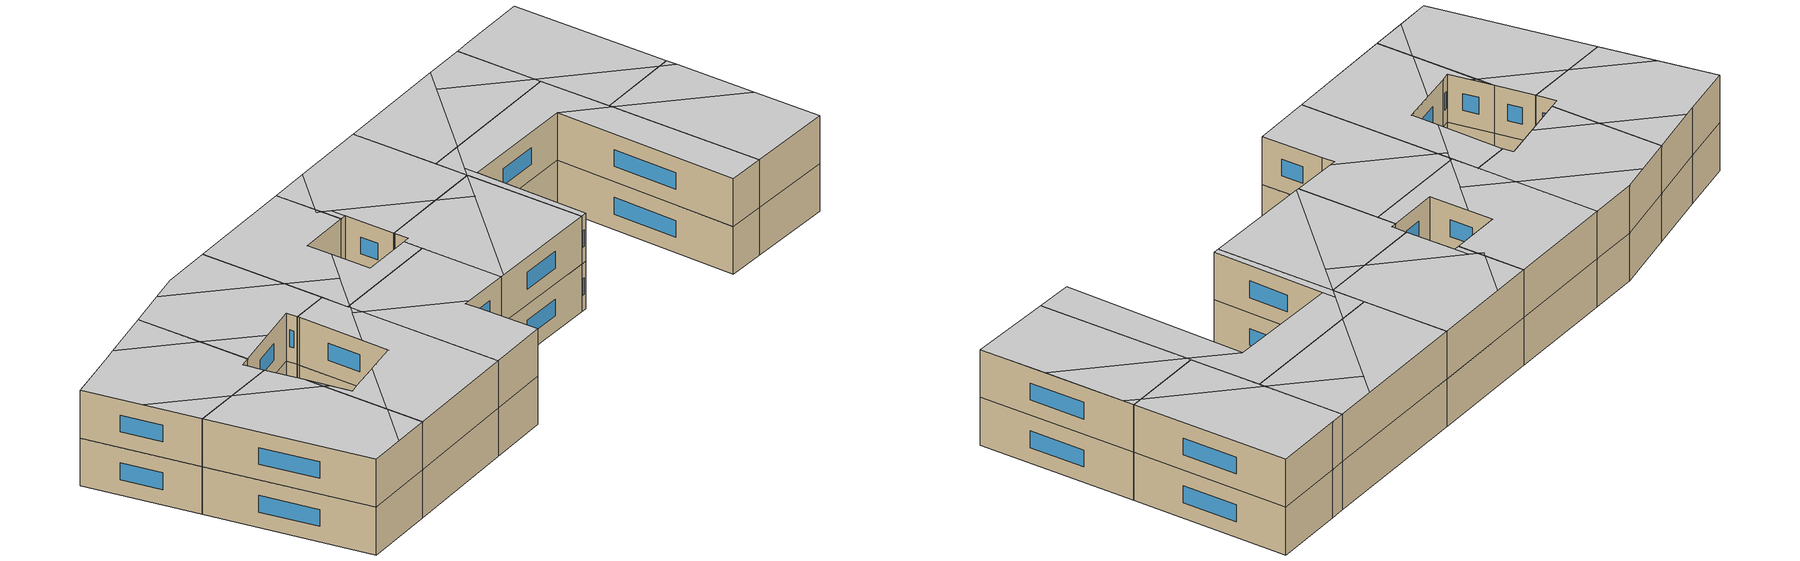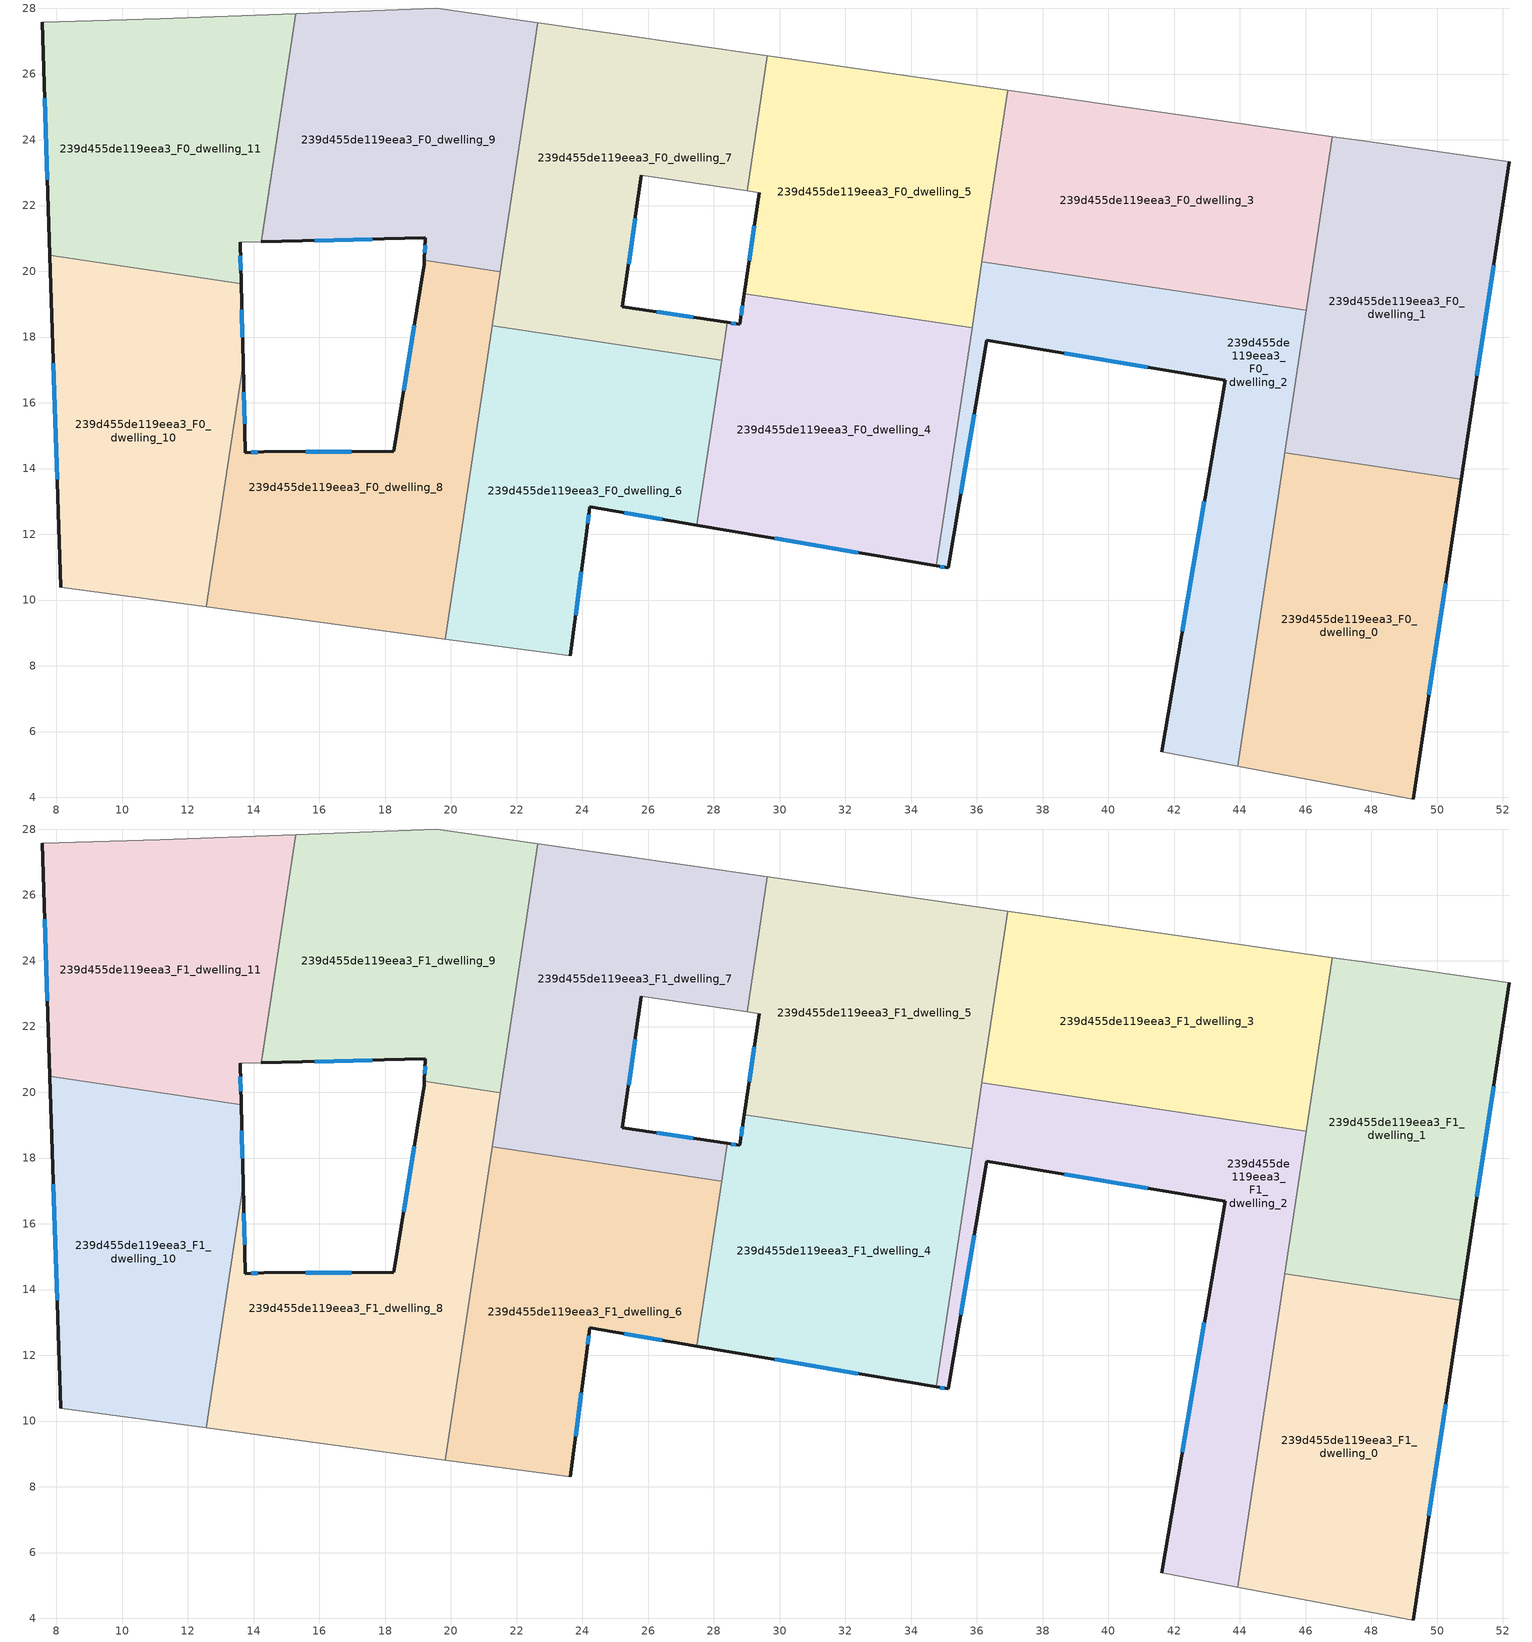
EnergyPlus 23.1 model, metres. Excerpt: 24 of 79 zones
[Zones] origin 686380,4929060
239d455de119eea3_F0_dwelling_0
 floor ground (EU_floor_Construction): 50.74,13.68 49.28,3.95 43.94,4.95 45.37,14.49 z0
 wall outside (EU_wall_Construction): 49.28,3.95 50.74,13.68 z0:3
 wall to 239d455de119eea3_F0_dwelling_1 (EU_wall_Construction): 50.74,13.68 45.37,14.49 z0:3
 wall adiabatic (EU_wall_Construction): 43.94,4.95 49.28,3.95 z0:3
 wall to 239d455de119eea3_F0_dwelling_2 (EU_wall_Construction): 45.37,14.49 43.94,4.95 z0:3
 window (EU_Window_Construction): 49.75,7.11 50.26,10.51 z0.98:2.02
239d455de119eea3_F0_dwelling_1
 floor ground (EU_floor_Construction): 52.19,23.33 50.74,13.68 45.37,14.49 46.81,24.1 47.74,23.97 z0
 wall outside (EU_wall_Construction): 50.74,13.68 52.19,23.33 z0:3
 wall adiabatic (EU_wall_Construction): 52.19,23.33 47.74,23.97 46.81,24.1 z0:3
 wall to 239d455de119eea3_F0_dwelling_3 (EU_wall_Construction): 46.81,24.1 46.02,18.82 z0:3
 wall to 239d455de119eea3_F0_dwelling_2 (EU_wall_Construction): 46.02,18.82 45.37,14.49 z0:3
 window (EU_Window_Construction): 51.21,16.82 51.72,20.19 z0.98:2.02
239d455de119eea3_F0_dwelling_10
 floor ground (EU_floor_Construction): 13.62,19.62 13.68,17.2 12.57,9.79 8.13,10.39 7.81,20.49 z0
 wall outside (EU_wall_Construction): 7.81,20.49 8.13,10.39 / 13.68,17.2 13.62,19.62 z0:3
 wall to 239d455de119eea3_F0_dwelling_8 (EU_wall_Construction): 12.57,9.79 13.68,17.2 z0:3
 wall adiabatic (EU_wall_Construction): 8.13,10.39 12.57,9.79 z0:3
 wall to 239d455de119eea3_F0_dwelling_11 (EU_wall_Construction): 13.62,19.62 7.81,20.49 z0:3
 window (EU_Window_Construction): 7.91,17.21 8.02,13.67 / 13.66,17.99 13.64,18.83 z0.98:2.02
239d455de119eea3_F0_dwelling_11
 floor ground (EU_floor_Construction): 15.28,27.84 14.23,20.89 13.59,20.88 13.62,19.62 7.81,20.49 7.58,27.57 11.16,27.68 z0
 wall outside (EU_wall_Construction): 13.62,19.62 13.59,20.88 / 7.58,27.57 7.81,20.49 z0:3
 wall adiabatic (EU_wall_Construction): 13.59,20.88 14.23,20.89 15.28,27.84 11.16,27.68 7.58,27.57 z0:3
 window (EU_Window_Construction): 13.61,20.03 13.6,20.47 / 7.65,25.27 7.73,22.79 z0.98:2.02
239d455de119eea3_F0_dwelling_2
 floor ground (EU_floor_Construction): 46.02,18.82 43.94,4.95 41.63,5.38 43.55,16.68 36.3,17.91 35.13,10.98 34.77,11.04 36.16,20.3 z0
 wall outside (EU_wall_Construction): 34.77,11.04 35.13,10.98 36.3,17.91 43.55,16.68 41.63,5.38 z0:3
 wall adiabatic (EU_wall_Construction): 41.63,5.38 43.94,4.95 z0:3
 wall to 239d455de119eea3_F0_dwelling_3 (EU_wall_Construction): 46.02,18.82 36.16,20.3 z0:3
 wall to 239d455de119eea3_F0_dwelling_4 (EU_wall_Construction): 35.85,18.28 35.84,18.18 34.77,11.04 z0:3
 wall to 239d455de119eea3_F0_dwelling_5 (EU_wall_Construction): 36.16,20.3 35.85,18.28 z0:3
 window (EU_Window_Construction): 42.92,13 42.25,9.05 / 38.66,17.51 41.19,17.08 / 35.51,13.23 35.92,15.66 / 34.88,11.02 35.01,11 z0.98:2.02
239d455de119eea3_F0_dwelling_3
 floor ground (EU_floor_Construction): 46.81,24.1 46.02,18.82 36.16,20.3 36.94,25.51 z0
 wall adiabatic (EU_wall_Construction): 46.81,24.1 36.94,25.51 z0:3
 wall to 239d455de119eea3_F0_dwelling_5 (EU_wall_Construction): 36.94,25.51 36.16,20.3 z0:3
239d455de119eea3_F0_dwelling_4
 floor ground (EU_floor_Construction): 35.85,18.28 35.84,18.18 34.77,11.04 27.49,12.28 28.41,18.45 28.79,18.39 28.91,19.22 28.93,19.32 z0
 wall outside (EU_wall_Construction): 27.49,12.28 34.77,11.04 / 28.93,19.32 28.91,19.22 28.79,18.39 28.41,18.45 z0:3
 wall to 239d455de119eea3_F0_dwelling_5 (EU_wall_Construction): 35.85,18.28 28.93,19.32 z0:3
 wall to 239d455de119eea3_F0_dwelling_6 (EU_wall_Construction): 28.24,17.29 27.49,12.28 z0:3
 wall to 239d455de119eea3_F0_dwelling_7 (EU_wall_Construction): 28.41,18.45 28.24,17.29 z0:3
 window (EU_Window_Construction): 29.85,11.88 32.4,11.44 / 28.67,18.41 28.53,18.43 / 28.87,18.95 28.83,18.66 z0.98:2.02
239d455de119eea3_F0_dwelling_5
 floor ground (EU_floor_Construction): 36.94,25.51 35.85,18.28 28.93,19.32 29.38,22.39 29.01,22.44 29.63,26.56 z0
 wall outside (EU_wall_Construction): 29.38,22.39 28.93,19.32 z0:3
 wall adiabatic (EU_wall_Construction): 29.01,22.44 29.38,22.39 / 36.94,25.51 29.63,26.56 z0:3
 wall to 239d455de119eea3_F0_dwelling_7 (EU_wall_Construction): 29.63,26.56 29.01,22.44 z0:3
 window (EU_Window_Construction): 29.23,21.39 29.07,20.32 z0.98:2.02
239d455de119eea3_F0_dwelling_6
 floor ground (EU_floor_Construction): 28.24,17.29 27.49,12.28 24.22,12.84 24.14,12.09 23.63,8.3 19.83,8.81 21.26,18.34 z0
 wall outside (EU_wall_Construction): 23.63,8.3 24.14,12.09 24.22,12.84 27.49,12.28 z0:3
 wall to 239d455de119eea3_F0_dwelling_7 (EU_wall_Construction): 28.24,17.29 21.26,18.34 z0:3
 wall adiabatic (EU_wall_Construction): 19.83,8.81 23.63,8.3 z0:3
 wall to 239d455de119eea3_F0_dwelling_8 (EU_wall_Construction): 21.26,18.34 19.83,8.81 z0:3
 window (EU_Window_Construction): 25.28,12.66 26.42,12.46 / 24.17,12.33 24.19,12.6 / 23.79,9.53 23.97,10.86 z0.98:2.02
239d455de119eea3_F0_dwelling_7
 floor ground (EU_floor_Construction): 29.63,26.56 29.01,22.44 25.8,22.92 25.22,18.92 28.41,18.45 28.24,17.29 21.26,18.34 22.65,27.57 z0
 wall outside (EU_wall_Construction): 28.41,18.45 25.22,18.92 25.8,22.92 z0:3
 wall adiabatic (EU_wall_Construction): 25.8,22.92 29.01,22.44 / 29.63,26.56 22.65,27.57 z0:3
 wall to 239d455de119eea3_F0_dwelling_9 (EU_wall_Construction): 22.65,27.57 21.51,19.99 z0:3
 wall to 239d455de119eea3_F0_dwelling_8 (EU_wall_Construction): 21.51,19.99 21.26,18.34 z0:3
 window (EU_Window_Construction): 25.41,20.22 25.61,21.62 / 27.37,18.6 26.26,18.76 z0.98:2.02
239d455de119eea3_F0_dwelling_8
 floor ground (EU_floor_Construction): 21.51,19.99 19.83,8.81 12.57,9.79 13.68,17.2 13.75,14.48 14.31,14.51 18.26,14.52 19.19,20.21 19.19,20.34 z0
 wall outside (EU_wall_Construction): 19.19,20.34 19.19,20.21 18.26,14.52 14.31,14.51 13.75,14.48 13.68,17.2 z0:3
 wall to 239d455de119eea3_F0_dwelling_9 (EU_wall_Construction): 21.51,19.99 19.19,20.34 z0:3
 wall adiabatic (EU_wall_Construction): 12.57,9.79 19.83,8.81 z0:3
 window (EU_Window_Construction): 16.97,14.52 15.59,14.51 / 18.89,18.36 18.56,16.37 / 13.73,15.37 13.7,16.32 / 14.13,14.5 13.93,14.49 z0.98:2.02
239d455de119eea3_F0_dwelling_9
 floor ground (EU_floor_Construction): 22.65,27.57 21.51,19.99 19.19,20.34 19.23,21.02 14.23,20.89 14.26,21.08 15.28,27.84 19.57,28.01 z0
 wall outside (EU_wall_Construction): 14.23,20.89 19.23,21.02 19.19,20.34 z0:3
 wall adiabatic (EU_wall_Construction): 22.65,27.57 19.57,28.01 15.28,27.84 14.26,21.08 14.23,20.89 z0:3
 window (EU_Window_Construction): 19.22,20.8 19.21,20.56 / 15.86,20.94 17.6,20.98 z0.98:2.02
239d455de119eea3_F1_dwelling_0
 floor to 239d455de119eea3_F0_dwelling_0 (EU_floor_Construction): 50.74,13.68 49.28,3.95 43.94,4.95 45.37,14.49 z3
 wall outside (EU_wall_Construction): 49.28,3.95 50.74,13.68 z3:6
 wall to 239d455de119eea3_F1_dwelling_1 (EU_wall_Construction): 50.74,13.68 45.37,14.49 z3:6
 wall adiabatic (EU_wall_Construction): 43.94,4.95 49.28,3.95 z3:6
 wall to 239d455de119eea3_F1_dwelling_2 (EU_wall_Construction): 45.37,14.49 43.94,4.95 z3:6
 window (EU_Window_Construction): 49.75,7.11 50.26,10.51 z3.98:5.02
 ceiling to 239d455de119eea3_F2_dwelling_1 (EU_floor_Construction): 49.28,3.95 49.9,8.08 45.33,14.26 43.94,4.95 z6
 ceiling to 239d455de119eea3_F2_dwelling_2 (EU_floor_Construction): 49.9,8.08 50.64,13.01 50.07,13.78 45.37,14.49 45.33,14.26 z6
 ceiling to 239d455de119eea3_F2_dwelling_3 (EU_floor_Construction): 50.64,13.01 50.74,13.68 50.07,13.78 z6
239d455de119eea3_F1_dwelling_1
 floor to 239d455de119eea3_F0_dwelling_1 (EU_floor_Construction): 52.19,23.33 50.74,13.68 45.37,14.49 46.81,24.1 47.74,23.97 z3
 wall outside (EU_wall_Construction): 50.74,13.68 52.19,23.33 z3:6
 wall adiabatic (EU_wall_Construction): 52.19,23.33 47.74,23.97 46.81,24.1 z3:6
 wall to 239d455de119eea3_F1_dwelling_3 (EU_wall_Construction): 46.81,24.1 46.02,18.82 z3:6
 wall to 239d455de119eea3_F1_dwelling_2 (EU_wall_Construction): 46.02,18.82 45.37,14.49 z3:6
 window (EU_Window_Construction): 51.21,16.82 51.72,20.19 z3.98:5.02
 ceiling to 239d455de119eea3_F2_dwelling_3 (EU_floor_Construction): 50.74,13.68 52.19,23.33 47.74,23.97 46.81,24.1 46.07,19.19 50.07,13.78 z6
 ceiling to 239d455de119eea3_F2_dwelling_2 (EU_floor_Construction): 50.07,13.78 46.07,19.19 45.37,14.49 z6
239d455de119eea3_F1_dwelling_10
 floor to 239d455de119eea3_F0_dwelling_10 (EU_floor_Construction): 13.62,19.62 13.68,17.2 12.57,9.79 8.13,10.39 7.81,20.49 z3
 wall outside (EU_wall_Construction): 7.81,20.49 8.13,10.39 / 13.68,17.2 13.62,19.62 z3:6
 wall to 239d455de119eea3_F1_dwelling_8 (EU_wall_Construction): 12.57,9.79 13.68,17.2 z3:6
 wall adiabatic (EU_wall_Construction): 8.13,10.39 12.57,9.79 z3:6
 wall to 239d455de119eea3_F1_dwelling_11 (EU_wall_Construction): 13.62,19.62 7.81,20.49 z3:6
 window (EU_Window_Construction): 7.91,17.21 8.02,13.67 / 13.66,17.99 13.64,18.83 z3.98:5.02
 ceiling to 239d455de119eea3_F2_dwelling_7 (EU_floor_Construction): 12.91,12.04 13.51,16.08 10.56,20.08 7.81,20.49 8.13,10.39 10.28,10.1 z6
 ceiling to 239d455de119eea3_F2_dwelling_8 (EU_floor_Construction): 13.51,16.08 13.68,17.2 13.62,19.62 10.56,20.08 z6
 ceiling to 239d455de119eea3_F2_dwelling_4 (EU_floor_Construction): 12.57,9.79 12.91,12.04 10.28,10.1 z6
239d455de119eea3_F1_dwelling_11
 floor to 239d455de119eea3_F0_dwelling_11 (EU_floor_Construction): 15.28,27.84 14.23,20.89 13.59,20.88 13.62,19.62 7.81,20.49 7.58,27.57 11.16,27.68 z3
 wall outside (EU_wall_Construction): 13.62,19.62 13.59,20.88 / 7.58,27.57 7.81,20.49 z3:6
 wall adiabatic (EU_wall_Construction): 13.59,20.88 14.23,20.89 15.28,27.84 11.16,27.68 7.58,27.57 z3:6
 window (EU_Window_Construction): 13.61,20.03 13.6,20.47 / 7.65,25.27 7.73,22.79 z3.98:5.02
 ceiling to 239d455de119eea3_F2_dwelling_8 (EU_floor_Construction): 13.62,19.62 13.59,20.88 14.24,20.9 14.69,23.9 11.87,27.71 11.16,27.68 7.58,27.57 7.7,23.95 10.56,20.08 z6
 ceiling to 239d455de119eea3_F2_dwelling_7 (EU_floor_Construction): 10.56,20.08 7.7,23.95 7.81,20.49 z6
 ceiling to 239d455de119eea3_F2_dwelling_9 (EU_floor_Construction): 14.69,23.9 15.28,27.84 11.87,27.71 z6
239d455de119eea3_F1_dwelling_2
 floor to 239d455de119eea3_F0_dwelling_2 (EU_floor_Construction): 46.02,18.82 43.94,4.95 41.63,5.38 43.55,16.68 36.3,17.91 35.13,10.98 34.77,11.04 36.16,20.3 z3
 wall outside (EU_wall_Construction): 34.77,11.04 35.13,10.98 36.3,17.91 43.55,16.68 41.63,5.38 z3:6
 wall adiabatic (EU_wall_Construction): 41.63,5.38 43.94,4.95 z3:6
 wall to 239d455de119eea3_F1_dwelling_3 (EU_wall_Construction): 46.02,18.82 36.16,20.3 z3:6
 wall to 239d455de119eea3_F1_dwelling_4 (EU_wall_Construction): 35.85,18.28 35.84,18.18 34.77,11.04 z3:6
 wall to 239d455de119eea3_F1_dwelling_5 (EU_wall_Construction): 36.16,20.3 35.85,18.28 z3:6
 window (EU_Window_Construction): 42.92,13 42.25,9.05 / 38.66,17.51 41.19,17.08 / 35.51,13.23 35.92,15.66 / 34.88,11.02 35.01,11 z3.98:5.02
 ceiling to 239d455de119eea3_F2_dwelling_2 (EU_floor_Construction): 45.33,14.26 46.02,18.82 38.17,20 36.44,18.71 36.3,17.91 43.55,16.68 z6
 ceiling to 239d455de119eea3_F2_dwelling_1 (EU_floor_Construction): 43.94,4.95 45.33,14.26 43.55,16.68 41.63,5.38 z6
 ceiling to 239d455de119eea3_F2_dwelling_0 (EU_floor_Construction): 35.13,10.98 36.43,18.71 35.85,18.28 34.77,11.04 z6
 ceiling to 239d455de119eea3_F2_dwelling_6 (EU_floor_Construction): 38.17,20 36.16,20.3 35.85,18.28 z6
239d455de119eea3_F1_dwelling_3
 floor to 239d455de119eea3_F0_dwelling_3 (EU_floor_Construction): 46.81,24.1 46.02,18.82 36.16,20.3 36.94,25.51 z3
 wall adiabatic (EU_wall_Construction): 46.81,24.1 36.94,25.51 z3:6
 wall to 239d455de119eea3_F1_dwelling_5 (EU_wall_Construction): 36.94,25.51 36.16,20.3 z3:6
 ceiling to 239d455de119eea3_F2_dwelling_6 (EU_floor_Construction): 44.22,24.47 36.94,25.51 36.16,20.3 38.17,20 z6
 ceiling to 239d455de119eea3_F2_dwelling_3 (EU_floor_Construction): 46.07,19.19 46.81,24.1 44.22,24.47 42.9,23.49 z6
 ceiling to 239d455de119eea3_F2_dwelling_2 (EU_floor_Construction): 46.02,18.82 46.07,19.19 42.9,23.49 38.17,20 z6
 roof outside (EU_roof_Construction): 46.81,24.1 37.76,25.4 44.22,24.47 z6
239d455de119eea3_F1_dwelling_4
 floor to 239d455de119eea3_F0_dwelling_4 (EU_floor_Construction): 35.85,18.28 35.84,18.18 34.77,11.04 27.49,12.28 28.41,18.45 28.79,18.39 28.91,19.22 28.93,19.32 z3
 wall outside (EU_wall_Construction): 27.49,12.28 34.77,11.04 / 28.93,19.32 28.91,19.22 28.79,18.39 28.41,18.45 z3:6
 wall to 239d455de119eea3_F1_dwelling_5 (EU_wall_Construction): 35.85,18.28 28.93,19.32 z3:6
 wall to 239d455de119eea3_F1_dwelling_6 (EU_wall_Construction): 28.24,17.29 27.49,12.28 z3:6
 wall to 239d455de119eea3_F1_dwelling_7 (EU_wall_Construction): 28.41,18.45 28.24,17.29 z3:6
 window (EU_Window_Construction): 29.85,11.88 32.4,11.44 / 28.67,18.41 28.53,18.43 / 28.87,18.95 28.83,18.66 z3.98:5.02
 ceiling to 239d455de119eea3_F2_dwelling_0 (EU_floor_Construction): 34.77,11.04 35.84,18.18 35.85,18.28 27.69,12.25 z6
 ceiling to 239d455de119eea3_F2_dwelling_5 (EU_floor_Construction): 34.13,17.01 32.85,18.73 28.93,19.32 28.79,18.39 28.41,18.44 27.49,12.28 27.69,12.25 z6
 ceiling adiabatic (EU_roof_Construction): 35.85,18.28 32.85,18.73 34.13,17.01 z6
239d455de119eea3_F1_dwelling_5
 floor to 239d455de119eea3_F0_dwelling_5 (EU_floor_Construction): 36.94,25.51 35.85,18.28 28.93,19.32 29.38,22.39 29.01,22.44 29.63,26.56 z3
 wall outside (EU_wall_Construction): 29.38,22.39 28.93,19.32 z3:6
 wall adiabatic (EU_wall_Construction): 29.01,22.44 29.38,22.39 / 36.94,25.51 29.63,26.56 z3:6
 wall to 239d455de119eea3_F1_dwelling_7 (EU_wall_Construction): 29.63,26.56 29.01,22.44 z3:6
 window (EU_Window_Construction): 29.23,21.39 29.07,20.32 z3.98:5.02
 ceiling to 239d455de119eea3_F2_dwelling_5 (EU_floor_Construction): 32.85,18.73 29.51,23.26 28.93,19.32 z6
 ceiling to 239d455de119eea3_F2_dwelling_10 (EU_floor_Construction): 29.38,22.39 29.51,23.26 29.2,23.68 29.01,22.44 z6; 32.09,26.21 29.63,26.56 29.27,24.13 z6
 ceiling adiabatic (EU_roof_Construction): 35.85,18.28 36.94,25.51 32.09,26.21 29.27,24.13 29.2,23.68 32.85,18.73 z6
239d455de119eea3_F1_dwelling_6
 floor to 239d455de119eea3_F0_dwelling_6 (EU_floor_Construction): 28.24,17.29 27.49,12.28 24.22,12.84 24.14,12.09 23.63,8.3 19.83,8.81 21.26,18.34 z3
 wall outside (EU_wall_Construction): 23.63,8.3 24.14,12.09 24.22,12.84 27.49,12.28 z3:6
 wall to 239d455de119eea3_F1_dwelling_7 (EU_wall_Construction): 28.24,17.29 21.26,18.34 z3:6
 wall adiabatic (EU_wall_Construction): 19.83,8.81 23.63,8.3 z3:6
 wall to 239d455de119eea3_F1_dwelling_8 (EU_wall_Construction): 21.26,18.34 19.83,8.81 z3:6
 window (EU_Window_Construction): 25.28,12.66 26.42,12.46 / 24.17,12.33 24.19,12.6 / 23.79,9.53 23.97,10.86 z3.98:5.02
 ceiling to 239d455de119eea3_F2_dwelling_9 (EU_floor_Construction): 21.41,18.32 21.26,18.34 21.24,18.2 z6
 ceiling to 239d455de119eea3_F2_dwelling_4 (EU_floor_Construction): 23.63,8.3 24.14,12.09 24.22,12.84 24.57,12.78 21.13,17.45 19.83,8.81 z6
 ceiling to 239d455de119eea3_F2_dwelling_5 (EU_floor_Construction): 27.49,12.28 28.24,17.29 21.41,18.32 21.24,18.2 21.13,17.45 24.57,12.78 z6
239d455de119eea3_F1_dwelling_7
 floor to 239d455de119eea3_F0_dwelling_7 (EU_floor_Construction): 29.63,26.56 29.01,22.44 25.8,22.92 25.22,18.92 28.41,18.45 28.24,17.29 21.26,18.34 22.65,27.57 z3
 wall outside (EU_wall_Construction): 28.41,18.45 25.22,18.92 25.8,22.92 z3:6
 wall adiabatic (EU_wall_Construction): 25.8,22.92 29.01,22.44 / 29.63,26.56 22.65,27.57 z3:6
 wall to 239d455de119eea3_F1_dwelling_9 (EU_wall_Construction): 22.65,27.57 21.51,19.99 z3:6
 wall to 239d455de119eea3_F1_dwelling_8 (EU_wall_Construction): 21.51,19.99 21.26,18.34 z3:6
 window (EU_Window_Construction): 25.41,20.22 25.61,21.62 / 27.37,18.6 26.26,18.76 z3.98:5.02
 ceiling to 239d455de119eea3_F2_dwelling_10 (EU_floor_Construction): 29.01,22.44 29.2,23.68 29.01,23.94 29.27,24.13 29.63,26.56 22.65,27.57 21.87,22.37 23.64,19.97 25.58,21.4 25.8,22.92 z6
 ceiling to 239d455de119eea3_F2_dwelling_6 (EU_floor_Construction): 29.2,23.68 29.27,24.13 29.01,23.94 z6
 ceiling to 239d455de119eea3_F2_dwelling_5 (EU_floor_Construction): 28.24,17.29 28.41,18.44 25.22,18.92 25.58,21.4 21.41,18.32 z6
 ceiling to 239d455de119eea3_F2_dwelling_9 (EU_floor_Construction): 23.64,19.97 21.87,22.37 21.26,18.34 21.41,18.32 z6
239d455de119eea3_F1_dwelling_8
 floor to 239d455de119eea3_F0_dwelling_8 (EU_floor_Construction): 21.51,19.99 19.83,8.81 12.57,9.79 13.68,17.2 13.75,14.48 14.31,14.51 18.26,14.52 19.19,20.21 19.19,20.34 z3
 wall outside (EU_wall_Construction): 19.19,20.34 19.19,20.21 18.26,14.52 14.31,14.51 13.75,14.48 13.68,17.2 z3:6
 wall to 239d455de119eea3_F1_dwelling_9 (EU_wall_Construction): 21.51,19.99 19.19,20.34 z3:6
 wall adiabatic (EU_wall_Construction): 12.57,9.79 19.83,8.81 z3:6
 window (EU_Window_Construction): 16.97,14.52 15.59,14.51 / 18.89,18.36 18.56,16.37 / 13.73,15.37 13.7,16.32 / 14.13,14.5 13.93,14.49 z3.98:5.02
 ceiling to 239d455de119eea3_F2_dwelling_4 (EU_floor_Construction): 19.83,8.81 21.13,17.45 20.81,17.88 18.53,16.2 18.26,14.52 16.26,14.51 15.22,13.75 12.91,12.04 12.57,9.79 z6
 ceiling to 239d455de119eea3_F2_dwelling_7 (EU_floor_Construction): 15.22,13.75 16.26,14.51 16.72,14.51 14.31,14.51 13.75,14.48 13.72,15.8 13.51,16.08 12.91,12.04 z6
 ceiling to 239d455de119eea3_F2_dwelling_9 (EU_floor_Construction): 21.24,18.2 21.51,19.99 19.2,20.34 19.19,20.21 18.53,16.2 z6
 ceiling to 239d455de119eea3_F2_dwelling_8 (EU_floor_Construction): 13.72,15.8 13.68,17.2 13.51,16.08 z6
 ceiling to 239d455de119eea3_F2_dwelling_5 (EU_floor_Construction): 21.13,17.45 21.24,18.2 20.81,17.88 z6
239d455de119eea3_F1_dwelling_9
 floor to 239d455de119eea3_F0_dwelling_9 (EU_floor_Construction): 22.65,27.57 21.51,19.99 19.19,20.34 19.23,21.02 14.23,20.89 14.26,21.08 15.28,27.84 19.57,28.01 z3
 wall outside (EU_wall_Construction): 14.23,20.89 19.23,21.02 19.19,20.34 z3:6
 wall adiabatic (EU_wall_Construction): 22.65,27.57 19.57,28.01 15.28,27.84 14.26,21.08 14.23,20.89 z3:6
 window (EU_Window_Construction): 19.22,20.8 19.21,20.56 / 15.86,20.94 17.6,20.98 z3.98:5.02
 ceiling to 239d455de119eea3_F2_dwelling_9 (EU_floor_Construction): 21.51,19.99 21.87,22.37 17.75,27.94 15.28,27.84 14.69,23.9 16.86,20.96 19.23,21.02 19.2,20.34 z6
 ceiling to 239d455de119eea3_F2_dwelling_10 (EU_floor_Construction): 21.87,22.37 22.65,27.57 19.57,28.01 17.75,27.94 z6
 ceiling to 239d455de119eea3_F2_dwelling_8 (EU_floor_Construction): 16.86,20.96 14.69,23.9 14.24,20.9 z6
[Building]
EU S2 Campaign: North Axis=0; Terrain=City; Solar Distribution=FullExterior
[Site:Location]
Bologna: Latitude=44.5; Longitude=11.25; Time Zone=1; Elevation=37
[SizingPeriod:WeatherFileDays]
AnnualSizingPeriod: Begin Month=1; Begin Day of Month=1; End Month=12; End Day of Month=31; Day of Week for Start Day=Monday; Use Weather File Daylight Saving Period=No; Use Weather File Rain and Snow Indicators=No
[MATERIAL]
EU_InternalMass_Material: Roughness=MediumRough; Thickness=0.1; Conductivity=1; Density=1800; Specific Heat=900; Thermal Absorptance=0.9; Solar Absorptance=0.7; Visible Absorptance=0.7
[MATERIAL:NOMASS] Roughness=MediumRough; Thermal Absorptance=0.9; Solar Absorptance=0.7; Visible Absorptance=0.7
Name | Thermal Resistance
EU_wall_NoMass | 0.905828
EU_roof_NoMass | 0.37593
EU_floor_NoMass | 0.67114
[WINDOWMATERIAL:SIMPLEGLAZINGSYSTEM]
EU_Window_SimpleGlazing: UFactor=4.52486; Solar Heat Gain Coefficient=0.85; Visible Transmittance=0.85
[CONSTRUCTION]
EU_wall_Construction: EU_wall_NoMass
EU_roof_Construction: EU_roof_NoMass
EU_floor_Construction: EU_floor_NoMass
EU_Window_Construction: EU_Window_SimpleGlazing
EU_InternalMass_Construction: EU_InternalMass_Material
[ZONE] Type=1; Multiplier=1; Ceiling Height=autocalculate; Floor Area=autocalculate; Part of Total Floor Area=Yes
Name | Volume
239d455de119eea3_F0_dwelling_0; 239d455de119eea3_F1_dwelling_0 | 158.722
239d455de119eea3_F0_dwelling_1; 239d455de119eea3_F1_dwelling_1 | 158.731
239d455de119eea3_F0_dwelling_10; 239d455de119eea3_F1_dwelling_10 | 158.743
239d455de119eea3_F0_dwelling_11; 239d455de119eea3_F1_dwelling_11 | 158.73
239d455de119eea3_F0_dwelling_2; 239d455de119eea3_F1_dwelling_2 | 158.702
239d455de119eea3_F0_dwelling_3; 239d455de119eea3_F1_dwelling_3 | 158.78
239d455de119eea3_F0_dwelling_4; 239d455de119eea3_F1_dwelling_4 | 159.453
239d455de119eea3_F0_dwelling_5; 239d455de119eea3_F1_dwelling_5 | 158.006
239d455de119eea3_F0_dwelling_6; 239d455de119eea3_F1_dwelling_6 | 158.725
239d455de119eea3_F0_dwelling_7; 239d455de119eea3_F1_dwelling_7 | 158.711
239d455de119eea3_F0_dwelling_8; 239d455de119eea3_F1_dwelling_8 | 158.199
239d455de119eea3_F0_dwelling_9; 239d455de119eea3_F1_dwelling_9 | 159.264
[INTERNALMASS] Construction=EU_InternalMass_Construction
Name | Zone or ZoneList | Surface Area
239d455de119eea3_F0_dwelling_0_EU_InternalMass | 239d455de119eea3_F0_dwelling_0 | 52.9073
239d455de119eea3_F0_dwelling_1_EU_InternalMass | 239d455de119eea3_F0_dwelling_1 | 52.9108
239d455de119eea3_F0_dwelling_2_EU_InternalMass | 239d455de119eea3_F0_dwelling_2 | 52.9005
239d455de119eea3_F0_dwelling_3_EU_InternalMass | 239d455de119eea3_F0_dwelling_3 | 52.9094
239d455de119eea3_F0_dwelling_4_EU_InternalMass | 239d455de119eea3_F0_dwelling_4 | 53.15
239d455de119eea3_F0_dwelling_5_EU_InternalMass | 239d455de119eea3_F0_dwelling_5 | 52.6712
239d455de119eea3_F0_dwelling_6_EU_InternalMass | 239d455de119eea3_F0_dwelling_6 | 52.9083
239d455de119eea3_F0_dwelling_7_EU_InternalMass | 239d455de119eea3_F0_dwelling_7 | 52.9039
239d455de119eea3_F0_dwelling_8_EU_InternalMass | 239d455de119eea3_F0_dwelling_8 | 52.7331
239d455de119eea3_F0_dwelling_9_EU_InternalMass | 239d455de119eea3_F0_dwelling_9 | 53.0877
239d455de119eea3_F0_dwelling_10_EU_InternalMass | 239d455de119eea3_F0_dwelling_10 | 52.9142
239d455de119eea3_F0_dwelling_11_EU_InternalMass | 239d455de119eea3_F0_dwelling_11 | 52.9107
239d455de119eea3_F1_dwelling_0_EU_InternalMass | 239d455de119eea3_F1_dwelling_0 | 52.9073
239d455de119eea3_F1_dwelling_1_EU_InternalMass | 239d455de119eea3_F1_dwelling_1 | 52.9108
239d455de119eea3_F1_dwelling_2_EU_InternalMass | 239d455de119eea3_F1_dwelling_2 | 52.9005
239d455de119eea3_F1_dwelling_3_EU_InternalMass | 239d455de119eea3_F1_dwelling_3 | 52.9094
239d455de119eea3_F1_dwelling_4_EU_InternalMass | 239d455de119eea3_F1_dwelling_4 | 53.15
239d455de119eea3_F1_dwelling_5_EU_InternalMass | 239d455de119eea3_F1_dwelling_5 | 52.6712
239d455de119eea3_F1_dwelling_6_EU_InternalMass | 239d455de119eea3_F1_dwelling_6 | 52.9083
239d455de119eea3_F1_dwelling_7_EU_InternalMass | 239d455de119eea3_F1_dwelling_7 | 52.9039
239d455de119eea3_F1_dwelling_8_EU_InternalMass | 239d455de119eea3_F1_dwelling_8 | 52.7331
239d455de119eea3_F1_dwelling_9_EU_InternalMass | 239d455de119eea3_F1_dwelling_9 | 53.0877
239d455de119eea3_F1_dwelling_10_EU_InternalMass | 239d455de119eea3_F1_dwelling_10 | 52.9142
239d455de119eea3_F1_dwelling_11_EU_InternalMass | 239d455de119eea3_F1_dwelling_11 | 52.9107
[OTHEREQUIPMENT] Fuel Type=Electricity; Design Level Calculation Method=Watts/Area; Power per Zone Floor Area=1; Fraction Latent=0; Fraction Radiant=0; Fraction Lost=0; Carbon Dioxide Generation Rate=0; EndUse Subcategory=EU_Step8_InternalGains
Name | Zone or ZoneList or Space or SpaceList | Schedule
EU_Step8_InternalGain_239d455de119eea3_F0_dwelling_0_f000 | 239d455de119eea3_F0_dwelling_0 | EU_Step8_GainSchedule_239d455de119eea3_F0_dwelling_0_f000
EU_Step8_InternalGain_239d455de119eea3_F0_dwelling_1_f000 | 239d455de119eea3_F0_dwelling_1 | EU_Step8_GainSchedule_239d455de119eea3_F0_dwelling_1_f000
EU_Step8_InternalGain_239d455de119eea3_F0_dwelling_2_f000 | 239d455de119eea3_F0_dwelling_2 | EU_Step8_GainSchedule_239d455de119eea3_F0_dwelling_2_f000
EU_Step8_InternalGain_239d455de119eea3_F0_dwelling_3_f000 | 239d455de119eea3_F0_dwelling_3 | EU_Step8_GainSchedule_239d455de119eea3_F0_dwelling_3_f000
EU_Step8_InternalGain_239d455de119eea3_F0_dwelling_4_f000 | 239d455de119eea3_F0_dwelling_4 | EU_Step8_GainSchedule_239d455de119eea3_F0_dwelling_4_f000
EU_Step8_InternalGain_239d455de119eea3_F0_dwelling_5_f000 | 239d455de119eea3_F0_dwelling_5 | EU_Step8_GainSchedule_239d455de119eea3_F0_dwelling_5_f000
EU_Step8_InternalGain_239d455de119eea3_F0_dwelling_6_f000 | 239d455de119eea3_F0_dwelling_6 | EU_Step8_GainSchedule_239d455de119eea3_F0_dwelling_6_f000
EU_Step8_InternalGain_239d455de119eea3_F0_dwelling_7_f000 | 239d455de119eea3_F0_dwelling_7 | EU_Step8_GainSchedule_239d455de119eea3_F0_dwelling_7_f000
EU_Step8_InternalGain_239d455de119eea3_F0_dwelling_8_f000 | 239d455de119eea3_F0_dwelling_8 | EU_Step8_GainSchedule_239d455de119eea3_F0_dwelling_8_f000
EU_Step8_InternalGain_239d455de119eea3_F0_dwelling_9_f000 | 239d455de119eea3_F0_dwelling_9 | EU_Step8_GainSchedule_239d455de119eea3_F0_dwelling_9_f000
EU_Step8_InternalGain_239d455de119eea3_F0_dwelling_10_f000 | 239d455de119eea3_F0_dwelling_10 | EU_Step8_GainSchedule_239d455de119eea3_F0_dwelling_10_f000
EU_Step8_InternalGain_239d455de119eea3_F0_dwelling_11_f000 | 239d455de119eea3_F0_dwelling_11 | EU_Step8_GainSchedule_239d455de119eea3_F0_dwelling_11_f000
EU_Step8_InternalGain_239d455de119eea3_F1_dwelling_0_f000 | 239d455de119eea3_F1_dwelling_0 | EU_Step8_GainSchedule_239d455de119eea3_F1_dwelling_0_f000
EU_Step8_InternalGain_239d455de119eea3_F1_dwelling_1_f000 | 239d455de119eea3_F1_dwelling_1 | EU_Step8_GainSchedule_239d455de119eea3_F1_dwelling_1_f000
EU_Step8_InternalGain_239d455de119eea3_F1_dwelling_2_f000 | 239d455de119eea3_F1_dwelling_2 | EU_Step8_GainSchedule_239d455de119eea3_F1_dwelling_2_f000
EU_Step8_InternalGain_239d455de119eea3_F1_dwelling_3_f000 | 239d455de119eea3_F1_dwelling_3 | EU_Step8_GainSchedule_239d455de119eea3_F1_dwelling_3_f000
EU_Step8_InternalGain_239d455de119eea3_F1_dwelling_4_f000 | 239d455de119eea3_F1_dwelling_4 | EU_Step8_GainSchedule_239d455de119eea3_F1_dwelling_4_f000
EU_Step8_InternalGain_239d455de119eea3_F1_dwelling_5_f000 | 239d455de119eea3_F1_dwelling_5 | EU_Step8_GainSchedule_239d455de119eea3_F1_dwelling_5_f000
EU_Step8_InternalGain_239d455de119eea3_F1_dwelling_6_f000 | 239d455de119eea3_F1_dwelling_6 | EU_Step8_GainSchedule_239d455de119eea3_F1_dwelling_6_f000
EU_Step8_InternalGain_239d455de119eea3_F1_dwelling_7_f000 | 239d455de119eea3_F1_dwelling_7 | EU_Step8_GainSchedule_239d455de119eea3_F1_dwelling_7_f000
EU_Step8_InternalGain_239d455de119eea3_F1_dwelling_8_f000 | 239d455de119eea3_F1_dwelling_8 | EU_Step8_GainSchedule_239d455de119eea3_F1_dwelling_8_f000
EU_Step8_InternalGain_239d455de119eea3_F1_dwelling_9_f000 | 239d455de119eea3_F1_dwelling_9 | EU_Step8_GainSchedule_239d455de119eea3_F1_dwelling_9_f000
EU_Step8_InternalGain_239d455de119eea3_F1_dwelling_10_f000 | 239d455de119eea3_F1_dwelling_10 | EU_Step8_GainSchedule_239d455de119eea3_F1_dwelling_10_f000
EU_Step8_InternalGain_239d455de119eea3_F1_dwelling_11_f000 | 239d455de119eea3_F1_dwelling_11 | EU_Step8_GainSchedule_239d455de119eea3_F1_dwelling_11_f000
[ZONEVENTILATION:DESIGNFLOWRATE] Schedule=EU_AlwaysOn; Design Flow Rate Calculation Method=AirChanges/Hour; Air Changes per Hour=0.73129; Ventilation Type=Natural; Fan Pressure Rise=0; Fan Total Efficiency=1; Constant Term Coefficient=1; Temperature Term Coefficient=0; Velocity Term Coefficient=0; Velocity Squared Term Coefficient=0; Minimum Indoor Temperature=-100; Maximum Indoor Temperature=100; Delta Temperature=-100; Minimum Outdoor Temperature=-100; Maximum Outdoor Temperature=100; Maximum Wind Speed=40
Name | Zone or ZoneList or Space or SpaceList
EU_ConstantAir_239d455de119eea3_F0_dwelling_0 | 239d455de119eea3_F0_dwelling_0
EU_ConstantAir_239d455de119eea3_F0_dwelling_1 | 239d455de119eea3_F0_dwelling_1
EU_ConstantAir_239d455de119eea3_F0_dwelling_2 | 239d455de119eea3_F0_dwelling_2
EU_ConstantAir_239d455de119eea3_F0_dwelling_3 | 239d455de119eea3_F0_dwelling_3
EU_ConstantAir_239d455de119eea3_F0_dwelling_4 | 239d455de119eea3_F0_dwelling_4
EU_ConstantAir_239d455de119eea3_F0_dwelling_5 | 239d455de119eea3_F0_dwelling_5
EU_ConstantAir_239d455de119eea3_F0_dwelling_6 | 239d455de119eea3_F0_dwelling_6
EU_ConstantAir_239d455de119eea3_F0_dwelling_7 | 239d455de119eea3_F0_dwelling_7
EU_ConstantAir_239d455de119eea3_F0_dwelling_8 | 239d455de119eea3_F0_dwelling_8
EU_ConstantAir_239d455de119eea3_F0_dwelling_9 | 239d455de119eea3_F0_dwelling_9
EU_ConstantAir_239d455de119eea3_F0_dwelling_10 | 239d455de119eea3_F0_dwelling_10
EU_ConstantAir_239d455de119eea3_F0_dwelling_11 | 239d455de119eea3_F0_dwelling_11
EU_ConstantAir_239d455de119eea3_F1_dwelling_0 | 239d455de119eea3_F1_dwelling_0
EU_ConstantAir_239d455de119eea3_F1_dwelling_1 | 239d455de119eea3_F1_dwelling_1
EU_ConstantAir_239d455de119eea3_F1_dwelling_2 | 239d455de119eea3_F1_dwelling_2
EU_ConstantAir_239d455de119eea3_F1_dwelling_3 | 239d455de119eea3_F1_dwelling_3
EU_ConstantAir_239d455de119eea3_F1_dwelling_4 | 239d455de119eea3_F1_dwelling_4
EU_ConstantAir_239d455de119eea3_F1_dwelling_5 | 239d455de119eea3_F1_dwelling_5
EU_ConstantAir_239d455de119eea3_F1_dwelling_6 | 239d455de119eea3_F1_dwelling_6
EU_ConstantAir_239d455de119eea3_F1_dwelling_7 | 239d455de119eea3_F1_dwelling_7
EU_ConstantAir_239d455de119eea3_F1_dwelling_8 | 239d455de119eea3_F1_dwelling_8
EU_ConstantAir_239d455de119eea3_F1_dwelling_9 | 239d455de119eea3_F1_dwelling_9
EU_ConstantAir_239d455de119eea3_F1_dwelling_10 | 239d455de119eea3_F1_dwelling_10
EU_ConstantAir_239d455de119eea3_F1_dwelling_11 | 239d455de119eea3_F1_dwelling_11
[HVACTEMPLATE:THERMOSTAT] Constant Heating Setpoint=20; Constant Cooling Setpoint=50
EU_HeatOnly_239d455de119eea3_F0_dwelling_0; EU_HeatOnly_239d455de119eea3_F0_dwelling_1; EU_HeatOnly_239d455de119eea3_F0_dwelling_2; EU_HeatOnly_239d455de119eea3_F0_dwelling_3; EU_HeatOnly_239d455de119eea3_F0_dwelling_4; EU_HeatOnly_239d455de119eea3_F0_dwelling_5; EU_HeatOnly_239d455de119eea3_F0_dwelling_6; EU_HeatOnly_239d455de119eea3_F0_dwelling_7; EU_HeatOnly_239d455de119eea3_F0_dwelling_8; EU_HeatOnly_239d455de119eea3_F0_dwelling_9; EU_HeatOnly_239d455de119eea3_F0_dwelling_10; EU_HeatOnly_239d455de119eea3_F0_dwelling_11; EU_HeatOnly_239d455de119eea3_F1_dwelling_0; EU_HeatOnly_239d455de119eea3_F1_dwelling_1; EU_HeatOnly_239d455de119eea3_F1_dwelling_2; EU_HeatOnly_239d455de119eea3_F1_dwelling_3; EU_HeatOnly_239d455de119eea3_F1_dwelling_4; EU_HeatOnly_239d455de119eea3_F1_dwelling_5; EU_HeatOnly_239d455de119eea3_F1_dwelling_6; EU_HeatOnly_239d455de119eea3_F1_dwelling_7; EU_HeatOnly_239d455de119eea3_F1_dwelling_8; EU_HeatOnly_239d455de119eea3_F1_dwelling_9; EU_HeatOnly_239d455de119eea3_F1_dwelling_10; EU_HeatOnly_239d455de119eea3_F1_dwelling_11; EU_HeatOnly_239d455de119eea3_F2_dwelling_0; EU_HeatOnly_239d455de119eea3_F2_dwelling_1; EU_HeatOnly_239d455de119eea3_F2_dwelling_2; EU_HeatOnly_239d455de119eea3_F2_dwelling_3; EU_HeatOnly_239d455de119eea3_F2_dwelling_4; EU_HeatOnly_239d455de119eea3_F2_dwelling_5; EU_HeatOnly_239d455de119eea3_F2_dwelling_6; EU_HeatOnly_239d455de119eea3_F2_dwelling_7; EU_HeatOnly_239d455de119eea3_F2_dwelling_8; EU_HeatOnly_239d455de119eea3_F2_dwelling_9; EU_HeatOnly_239d455de119eea3_F2_dwelling_10; EU_HeatOnly_239d455de119eea3_F3_dwelling_0; EU_HeatOnly_239d455de119eea3_F3_dwelling_1; EU_HeatOnly_239d455de119eea3_F3_dwelling_2; EU_HeatOnly_239d455de119eea3_F3_dwelling_3; EU_HeatOnly_239d455de119eea3_F3_dwelling_4; EU_HeatOnly_239d455de119eea3_F3_dwelling_5; EU_HeatOnly_239d455de119eea3_F3_dwelling_6; EU_HeatOnly_239d455de119eea3_F3_dwelling_7; EU_HeatOnly_239d455de119eea3_F3_dwelling_8; EU_HeatOnly_239d455de119eea3_F3_dwelling_9; EU_HeatOnly_239d455de119eea3_F3_dwelling_10; EU_HeatOnly_239d455de119eea3_F4_dwelling_0; EU_HeatOnly_239d455de119eea3_F4_dwelling_1; EU_HeatOnly_239d455de119eea3_F4_dwelling_2; EU_HeatOnly_239d455de119eea3_F4_dwelling_3; EU_HeatOnly_239d455de119eea3_F4_dwelling_4; EU_HeatOnly_239d455de119eea3_F4_dwelling_5; EU_HeatOnly_239d455de119eea3_F4_dwelling_6; EU_HeatOnly_239d455de119eea3_F4_dwelling_7; EU_HeatOnly_239d455de119eea3_F4_dwelling_8; EU_HeatOnly_239d455de119eea3_F4_dwelling_9; EU_HeatOnly_239d455de119eea3_F4_dwelling_10; EU_HeatOnly_239d455de119eea3_F5_dwelling_0; EU_HeatOnly_239d455de119eea3_F5_dwelling_1; EU_HeatOnly_239d455de119eea3_F5_dwelling_2; EU_HeatOnly_239d455de119eea3_F5_dwelling_3; EU_HeatOnly_239d455de119eea3_F5_dwelling_4; EU_HeatOnly_239d455de119eea3_F5_dwelling_5; EU_HeatOnly_239d455de119eea3_F5_dwelling_6; EU_HeatOnly_239d455de119eea3_F5_dwelling_7; EU_HeatOnly_239d455de119eea3_F5_dwelling_8; EU_HeatOnly_239d455de119eea3_F5_dwelling_9; EU_HeatOnly_239d455de119eea3_F5_dwelling_10; EU_HeatOnly_239d455de119eea3_F6_dwelling_0; EU_HeatOnly_239d455de119eea3_F6_dwelling_1; EU_HeatOnly_239d455de119eea3_F6_dwelling_2; EU_HeatOnly_239d455de119eea3_F6_dwelling_3; EU_HeatOnly_239d455de119eea3_F6_dwelling_4; EU_HeatOnly_239d455de119eea3_F6_dwelling_5; EU_HeatOnly_239d455de119eea3_F6_dwelling_6; EU_HeatOnly_239d455de119eea3_F6_dwelling_7; EU_HeatOnly_239d455de119eea3_F6_dwelling_8; EU_HeatOnly_239d455de119eea3_F6_dwelling_9; EU_HeatOnly_239d455de119eea3_F6_dwelling_10
[HVACTEMPLATE:ZONE:IDEALLOADSAIRSYSTEM] System Availability Schedule=EU_AlwaysOn; Maximum Heating Supply Air Temperature=50; Minimum Cooling Supply Air Temperature=13; Maximum Heating Supply Air Humidity Ratio=0.0156; Minimum Cooling Supply Air Humidity Ratio=0.0077; Heating Limit=NoLimit; Cooling Limit=NoLimit; Heating Availability Schedule=EU_AlwaysOn; Cooling Availability Schedule=EU_CoolingOff; Dehumidification Control Type=ConstantSensibleHeatRatio; Cooling Sensible Heat Ratio=0.7; Dehumidification Setpoint=60; Humidification Control Type=None; Humidification Setpoint=30; Outdoor Air Method=None; Outdoor Air Flow Rate per Person=0.00944; Outdoor Air Flow Rate per Zone Floor Area=0; Outdoor Air Flow Rate per Zone=0; Demand Controlled Ventilation Type=None; Outdoor Air Economizer Type=NoEconomizer; Heat Recovery Type=None; Sensible Heat Recovery Effectiveness=0.7; Latent Heat Recovery Effectiveness=0.65
Name | Template Thermostat
239d455de119eea3_F0_dwelling_0 | EU_HeatOnly_239d455de119eea3_F0_dwelling_0
239d455de119eea3_F0_dwelling_1 | EU_HeatOnly_239d455de119eea3_F0_dwelling_1
239d455de119eea3_F0_dwelling_2 | EU_HeatOnly_239d455de119eea3_F0_dwelling_2
239d455de119eea3_F0_dwelling_3 | EU_HeatOnly_239d455de119eea3_F0_dwelling_3
239d455de119eea3_F0_dwelling_4 | EU_HeatOnly_239d455de119eea3_F0_dwelling_4
239d455de119eea3_F0_dwelling_5 | EU_HeatOnly_239d455de119eea3_F0_dwelling_5
239d455de119eea3_F0_dwelling_6 | EU_HeatOnly_239d455de119eea3_F0_dwelling_6
239d455de119eea3_F0_dwelling_7 | EU_HeatOnly_239d455de119eea3_F0_dwelling_7
239d455de119eea3_F0_dwelling_8 | EU_HeatOnly_239d455de119eea3_F0_dwelling_8
239d455de119eea3_F0_dwelling_9 | EU_HeatOnly_239d455de119eea3_F0_dwelling_9
239d455de119eea3_F0_dwelling_10 | EU_HeatOnly_239d455de119eea3_F0_dwelling_10
239d455de119eea3_F0_dwelling_11 | EU_HeatOnly_239d455de119eea3_F0_dwelling_11
239d455de119eea3_F1_dwelling_0 | EU_HeatOnly_239d455de119eea3_F1_dwelling_0
239d455de119eea3_F1_dwelling_1 | EU_HeatOnly_239d455de119eea3_F1_dwelling_1
239d455de119eea3_F1_dwelling_2 | EU_HeatOnly_239d455de119eea3_F1_dwelling_2
239d455de119eea3_F1_dwelling_3 | EU_HeatOnly_239d455de119eea3_F1_dwelling_3
239d455de119eea3_F1_dwelling_4 | EU_HeatOnly_239d455de119eea3_F1_dwelling_4
239d455de119eea3_F1_dwelling_5 | EU_HeatOnly_239d455de119eea3_F1_dwelling_5
239d455de119eea3_F1_dwelling_6 | EU_HeatOnly_239d455de119eea3_F1_dwelling_6
239d455de119eea3_F1_dwelling_7 | EU_HeatOnly_239d455de119eea3_F1_dwelling_7
239d455de119eea3_F1_dwelling_8 | EU_HeatOnly_239d455de119eea3_F1_dwelling_8
239d455de119eea3_F1_dwelling_9 | EU_HeatOnly_239d455de119eea3_F1_dwelling_9
239d455de119eea3_F1_dwelling_10 | EU_HeatOnly_239d455de119eea3_F1_dwelling_10
239d455de119eea3_F1_dwelling_11 | EU_HeatOnly_239d455de119eea3_F1_dwelling_11
[SIZING:ZONE] Zone Cooling Design Supply Air Temperature Input Method=SupplyAirTemperature; Zone Cooling Design Supply Air Temperature=13; Zone Heating Design Supply Air Temperature Input Method=SupplyAirTemperature; Zone Heating Design Supply Air Temperature=50; Zone Cooling Design Supply Air Humidity Ratio=0.008; Zone Heating Design Supply Air Humidity Ratio=0.008; Cooling Design Air Flow Method=DesignDay; Cooling Design Air Flow Rate=0; Cooling Minimum Air Flow per Zone Floor Area=0.000762; Cooling Minimum Air Flow=0; Cooling Minimum Air Flow Fraction=0.2; Heating Design Air Flow Method=DesignDay; Heating Design Air Flow Rate=0; Heating Maximum Air Flow per Zone Floor Area=0.002032; Heating Maximum Air Flow=0.141576; Heating Maximum Air Flow Fraction=0.3; Account for Dedicated Outdoor Air System=No; Dedicated Outdoor Air System Control Strategy=NeutralSupplyAir; Dedicated Outdoor Air Low Setpoint Temperature for Design=autosize; Dedicated Outdoor Air High Setpoint Temperature for Design=autosize; Zone Load Sizing Method=Sensible Load Only No Latent Load; Zone Latent Cooling Design Supply Air Humidity Ratio Input Method=HumidityRatioDifference; Zone Cooling Design Supply Air Humidity Ratio Difference=0.005; Zone Latent Heating Design Supply Air Humidity Ratio Input Method=HumidityRatioDifference; Zone Humidification Design Supply Air Humidity Ratio Difference=0.005
239d455de119eea3_F0_dwelling_0; 239d455de119eea3_F0_dwelling_1; 239d455de119eea3_F0_dwelling_2; 239d455de119eea3_F0_dwelling_3; 239d455de119eea3_F0_dwelling_4; 239d455de119eea3_F0_dwelling_5; 239d455de119eea3_F0_dwelling_6; 239d455de119eea3_F0_dwelling_7; 239d455de119eea3_F0_dwelling_8; 239d455de119eea3_F0_dwelling_9; 239d455de119eea3_F0_dwelling_10; 239d455de119eea3_F0_dwelling_11; 239d455de119eea3_F1_dwelling_0; 239d455de119eea3_F1_dwelling_1; 239d455de119eea3_F1_dwelling_2; 239d455de119eea3_F1_dwelling_3; 239d455de119eea3_F1_dwelling_4; 239d455de119eea3_F1_dwelling_5; 239d455de119eea3_F1_dwelling_6; 239d455de119eea3_F1_dwelling_7; 239d455de119eea3_F1_dwelling_8; 239d455de119eea3_F1_dwelling_9; 239d455de119eea3_F1_dwelling_10; 239d455de119eea3_F1_dwelling_11
[SCHEDULE:CONSTANT]
Name | Hourly Value
EU_AlwaysOn | 1
EU_CoolingOff | 0
[SCHEDULE:FILE] Column Number=1; Rows to Skip at Top=0; Number of Hours of Data=8760; Column Separator=Comma; Interpolate to Timestep=No; Minutes per Item=60; Adjust Schedule for Daylight Savings=Yes
Name | File
EU_Step8_GainSchedule_239d455de119eea3_F0_dwelling_0_f000 | ../../schedules/239d455de119eea3/239d455de119eea3_F0_dwelling_0_f000_gain.csv
EU_Step8_GainSchedule_239d455de119eea3_F0_dwelling_1_f000 | ../../schedules/239d455de119eea3/239d455de119eea3_F0_dwelling_1_f000_gain.csv
EU_Step8_GainSchedule_239d455de119eea3_F0_dwelling_2_f000 | ../../schedules/239d455de119eea3/239d455de119eea3_F0_dwelling_2_f000_gain.csv
EU_Step8_GainSchedule_239d455de119eea3_F0_dwelling_3_f000 | ../../schedules/239d455de119eea3/239d455de119eea3_F0_dwelling_3_f000_gain.csv
EU_Step8_GainSchedule_239d455de119eea3_F0_dwelling_4_f000 | ../../schedules/239d455de119eea3/239d455de119eea3_F0_dwelling_4_f000_gain.csv
EU_Step8_GainSchedule_239d455de119eea3_F0_dwelling_5_f000 | ../../schedules/239d455de119eea3/239d455de119eea3_F0_dwelling_5_f000_gain.csv
EU_Step8_GainSchedule_239d455de119eea3_F0_dwelling_6_f000 | ../../schedules/239d455de119eea3/239d455de119eea3_F0_dwelling_6_f000_gain.csv
EU_Step8_GainSchedule_239d455de119eea3_F0_dwelling_7_f000 | ../../schedules/239d455de119eea3/239d455de119eea3_F0_dwelling_7_f000_gain.csv
EU_Step8_GainSchedule_239d455de119eea3_F0_dwelling_8_f000 | ../../schedules/239d455de119eea3/239d455de119eea3_F0_dwelling_8_f000_gain.csv
EU_Step8_GainSchedule_239d455de119eea3_F0_dwelling_9_f000 | ../../schedules/239d455de119eea3/239d455de119eea3_F0_dwelling_9_f000_gain.csv
EU_Step8_GainSchedule_239d455de119eea3_F0_dwelling_10_f000 | ../../schedules/239d455de119eea3/239d455de119eea3_F0_dwelling_10_f000_gain.csv
EU_Step8_GainSchedule_239d455de119eea3_F0_dwelling_11_f000 | ../../schedules/239d455de119eea3/239d455de119eea3_F0_dwelling_11_f000_gain.csv
EU_Step8_GainSchedule_239d455de119eea3_F1_dwelling_0_f000 | ../../schedules/239d455de119eea3/239d455de119eea3_F1_dwelling_0_f000_gain.csv
EU_Step8_GainSchedule_239d455de119eea3_F1_dwelling_1_f000 | ../../schedules/239d455de119eea3/239d455de119eea3_F1_dwelling_1_f000_gain.csv
EU_Step8_GainSchedule_239d455de119eea3_F1_dwelling_2_f000 | ../../schedules/239d455de119eea3/239d455de119eea3_F1_dwelling_2_f000_gain.csv
EU_Step8_GainSchedule_239d455de119eea3_F1_dwelling_3_f000 | ../../schedules/239d455de119eea3/239d455de119eea3_F1_dwelling_3_f000_gain.csv
EU_Step8_GainSchedule_239d455de119eea3_F1_dwelling_4_f000 | ../../schedules/239d455de119eea3/239d455de119eea3_F1_dwelling_4_f000_gain.csv
EU_Step8_GainSchedule_239d455de119eea3_F1_dwelling_5_f000 | ../../schedules/239d455de119eea3/239d455de119eea3_F1_dwelling_5_f000_gain.csv
EU_Step8_GainSchedule_239d455de119eea3_F1_dwelling_6_f000 | ../../schedules/239d455de119eea3/239d455de119eea3_F1_dwelling_6_f000_gain.csv
EU_Step8_GainSchedule_239d455de119eea3_F1_dwelling_7_f000 | ../../schedules/239d455de119eea3/239d455de119eea3_F1_dwelling_7_f000_gain.csv
EU_Step8_GainSchedule_239d455de119eea3_F1_dwelling_8_f000 | ../../schedules/239d455de119eea3/239d455de119eea3_F1_dwelling_8_f000_gain.csv
EU_Step8_GainSchedule_239d455de119eea3_F1_dwelling_9_f000 | ../../schedules/239d455de119eea3/239d455de119eea3_F1_dwelling_9_f000_gain.csv
EU_Step8_GainSchedule_239d455de119eea3_F1_dwelling_10_f000 | ../../schedules/239d455de119eea3/239d455de119eea3_F1_dwelling_10_f000_gain.csv
EU_Step8_GainSchedule_239d455de119eea3_F1_dwelling_11_f000 | ../../schedules/239d455de119eea3/239d455de119eea3_F1_dwelling_11_f000_gain.csv
